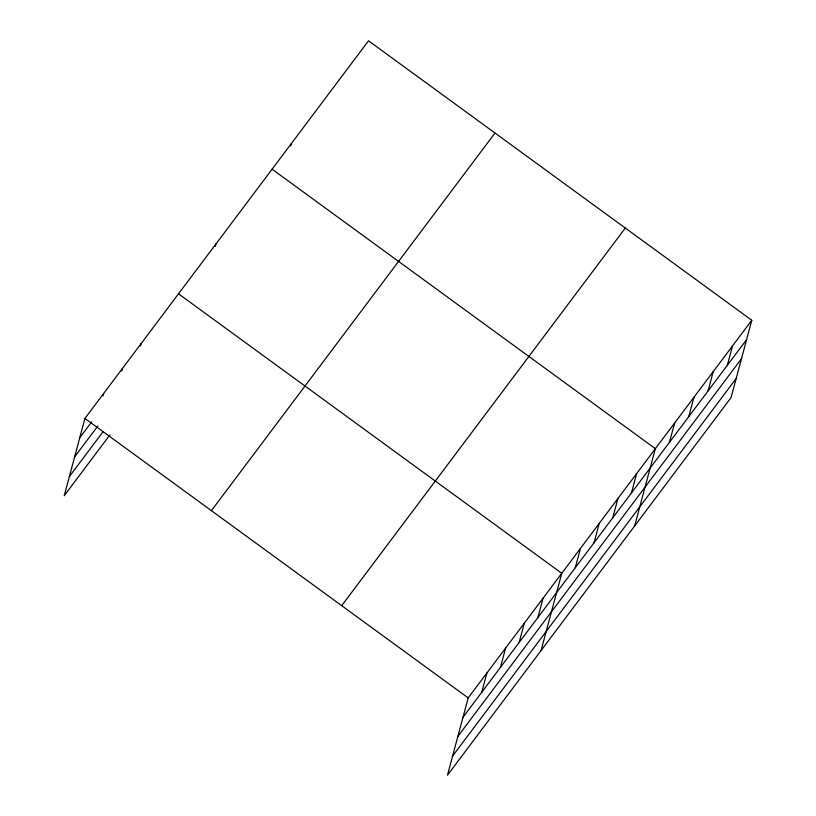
<?xml version="1.0" encoding="UTF-8"?>
<svg xmlns="http://www.w3.org/2000/svg" width="816" height="816" viewBox="0 0 816 816"><rect width="100%" height="100%" fill="white"/><g stroke="black" fill="none" stroke-linecap="round" stroke-linejoin="round"><path stroke-width="1.22" d="M751.781 320.27L468.19 697.904L447.474 775.2L731.075 397.565L751.781 320.27L368.526 40.8L84.925 418.435L64.219 495.73L109.885 434.908M103 395.923L103.642 393.506M121.717 371.005L122.359 368.587M140.434 346.076L141.076 343.658M215.302 246.381L215.954 243.964M290.741 145.931L291.383 143.514M481.715 692.325L486.907 672.986M500.432 667.406L505.624 648.057M519.149 642.478L524.341 623.138M537.866 617.559L543.058 598.21M541.059 650.587L561.775 573.291L178.52 293.811M575.311 567.712L580.492 548.362M594.028 542.783L599.209 523.444M612.745 517.864L617.926 498.515M631.462 492.935L636.643 473.596M634.644 525.963L655.36 448.667L272.105 169.198M669.457 442.333L674.648 422.994M688.745 416.66L693.926 397.31M708.033 390.976L713.215 371.637M727.311 365.303L732.503 345.953M79.744 437.774L91.729 421.821M74.623 456.899L97.828 425.993M69.34 476.605L103.03 431.735M211.405 510.653L494.996 133.028M341.71 605.676L625.311 228.052M462.998 717.254L746.599 339.619M457.878 736.379L741.479 358.744M452.594 756.075L736.195 378.451M84.925 418.435L468.19 697.904"/></g></svg>
